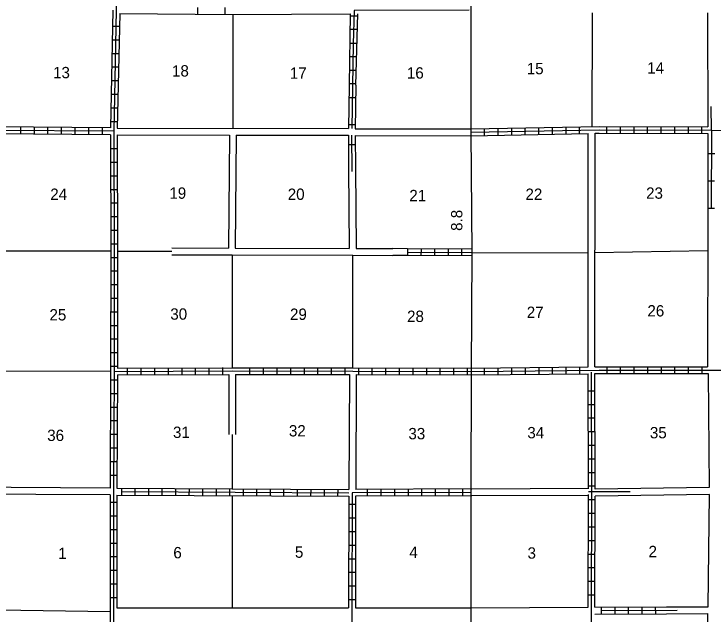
# Model space of a CAD drawing. Extents: x 1341701 to 1901259, y 16166019 to 16658355.
# Drawn here: x 1614601 to 1645454, y 16368672 to 16395138 of the extents above; entities that cross this region are included whole.
import ezdxf

# ---------------------------------------------------------------- set-up
doc = ezdxf.new("R2010")
doc.units = 0
for name, color, linetype in [('L10', 7, 'Continuous'), ('L11', 7, 'Continuous'), ('L13', 7, 'Continuous'), ('L14', 7, 'Continuous'), ('L28', 7, 'Continuous'), ('L3', 7, 'Continuous'), ('L8', 7, 'Continuous'), ('L9', 7, 'Continuous')]:
    doc.layers.add(name, color=color, linetype=linetype)

msp = doc.modelspace()

# ---------------------------------------------------------------- linework, layer by layer
at = {"layer": 'L10'}
for points in [[(1624259, 16395121), (1629442, 16395138)], [(1645208, 16395188), (1645228, 16390163)], [(1643406, 16368987), (1645233, 16368996)], [(1643406, 16368687), (1645225, 16368696)]]:
    msp.add_lwpolyline(points, dxfattribs=at)
at = {"layer": 'L11'}
for points in [[(1619159, 16390105), (1629359, 16390088)], [(1629659, 16390080), (1634767, 16390071)], [(1640242, 16379579), (1640250, 16389880)], [(1619159, 16389805), (1624109, 16389796)], [(1624109, 16389796), (1624067, 16384814)], [(1624409, 16389796), (1624367, 16384813)], [(1624409, 16389796), (1629359, 16389788)], [(1629659, 16389780), (1634767, 16389771)], [(1639942, 16379571), (1639950, 16389863)], [(1629370, 16388343), (1629399, 16384797)], [(1629670, 16388343), (1629699, 16384796)], [(1645224, 16385756), (1645217, 16379579)], [(1621571, 16384822), (1624067, 16384814)], [(1624367, 16384813), (1629399, 16384797)], [(1629699, 16384796), (1631325, 16384788)], [(1621570, 16384522), (1624234, 16384513)], [(1624234, 16384513), (1629550, 16384496)], [(1629550, 16384496), (1631325, 16384488)], [(1624084, 16379238), (1624084, 16376595)], [(1624384, 16379238), (1624384, 16376595)], [(1629409, 16379238), (1629384, 16374171)], [(1629709, 16379238), (1629684, 16374171)], [(1645233, 16379279), (1645290, 16374249)], [(1618842, 16374229), (1612272, 16374265)], [(1634808, 16374196), (1639958, 16374221)], [(1645290, 16374249), (1640258, 16374172)], [(1618842, 16373929), (1612272, 16373964)], [(1634809, 16373896), (1639958, 16373921)], [(1645299, 16373950), (1640258, 16373872)], [(1645233, 16368996), (1645299, 16373950)], [(1619142, 16368938), (1624234, 16368938), (1629367, 16368938)], [(1629667, 16368938), (1634767, 16368946)], [(1634767, 16368946), (1639942, 16368971)], [(1645183, 16364971), (1645225, 16368696)]]:
    msp.add_lwpolyline(points, dxfattribs=at)
at = {"layer": 'L13'}
msp.add_line((1624234, 16384514), (1624234, 16379538), dxfattribs=at)
for points in [[(1624259, 16395121), (1624259, 16390105)], [(1640125, 16395196), (1640100, 16390180)], [(1618876, 16384680), (1608618, 16384671)], [(1619176, 16384680), (1621571, 16384671)], [(1634808, 16384621), (1639942, 16384605)], [(1640242, 16384613), (1645225, 16384705)], [(1629559, 16379538), (1629550, 16384496)], [(1618867, 16379371), (1608567, 16379396)], [(1624234, 16376595), (1624234, 16374197)], [(1624234, 16373904), (1624234, 16368938)], [(1612923, 16368877), (1618842, 16368779)]]:
    msp.add_lwpolyline(points, dxfattribs=at)
at = {"layer": 'L3'}
for points in [[(1634858, 16405855), (1634800, 16400571), (1634758, 16395280), (1634767, 16389921), (1634808, 16384621), (1634775, 16379371), (1634758, 16374038), (1634767, 16368796)], [(1634767, 16368796), (1634775, 16365596)]]:
    msp.add_lwpolyline(points, dxfattribs=at)
at = {"layer": 'L8'}
for p, q in [((1629450, 16395055), (1629750, 16395055)), ((1619251, 16394588), (1618951, 16394588)), ((1629434, 16394463), (1629734, 16394463)), ((1619242, 16393988), (1618942, 16393988)), ((1629425, 16393855), (1629725, 16393855)), ((1619226, 16393388), (1618926, 16393388)), ((1629425, 16393261), (1629725, 16393261)), ((1619217, 16392788), (1618917, 16392788)), ((1629411, 16392667), (1629696, 16392667)), ((1619201, 16392188), (1618901, 16392188)), ((1629403, 16392073), (1629681, 16392073)), ((1619192, 16391588), (1618892, 16391588)), ((1619176, 16390988), (1618876, 16390988)), ((1619167, 16390388), (1618867, 16390388)), ((1640767, 16389880), (1640767, 16390180)), ((1641367, 16389880), (1641367, 16390180)), ((1614901, 16389846), (1614901, 16390146)), ((1615501, 16389838), (1615501, 16390138)), ((1616101, 16389838), (1616101, 16390138)), ((1616701, 16389830), (1616701, 16390130)), ((1617301, 16389830), (1617301, 16390130)), ((1617901, 16389821), (1617901, 16390121)), ((1618501, 16389813), (1618501, 16390113)), ((1635367, 16389780), (1635367, 16390080)), ((1635967, 16389796), (1635967, 16390096)), ((1636567, 16389805), (1636567, 16390105)), ((1637167, 16389821), (1637167, 16390121)), ((1637767, 16389830), (1637767, 16390130)), ((1638367, 16389838), (1638367, 16390138)), ((1638967, 16389855), (1638967, 16390155)), ((1639567, 16389863), (1639567, 16390163)), ((1641967, 16389871), (1641967, 16390171)), ((1642567, 16389871), (1642567, 16390171)), ((1643167, 16389871), (1643167, 16390171)), ((1643767, 16389871), (1643767, 16390171)), ((1644367, 16389863), (1644367, 16390163)), ((1644967, 16389863), (1644967, 16390163)), ((1619159, 16389188), (1618859, 16389188)), ((1619167, 16388588), (1618867, 16388588)), ((1619167, 16387988), (1618867, 16387988)), ((1619167, 16387388), (1618867, 16387388)), ((1619167, 16386788), (1618867, 16386788)), ((1619167, 16386188), (1618867, 16386188)), ((1619176, 16385588), (1618876, 16385588)), ((1619176, 16384988), (1618876, 16384988)), ((1631970, 16384784), (1631968, 16384486)), ((1632566, 16384781), (1632565, 16384483)), ((1633163, 16384778), (1633161, 16384480)), ((1633759, 16384775), (1633758, 16384477)), ((1634356, 16384773), (1634355, 16384474)), ((1619176, 16384388), (1618876, 16384388)), ((1619176, 16383788), (1618876, 16383788)), ((1619176, 16383188), (1618876, 16383188)), ((1619176, 16382588), (1618876, 16382588)), ((1619167, 16381988), (1618867, 16381988)), ((1619167, 16381388), (1618867, 16381388)), ((1619167, 16380788), (1618867, 16380788)), ((1619167, 16380188), (1618867, 16380188)), ((1619167, 16379588), (1618867, 16379588)), ((1619617, 16379221), (1619617, 16379521)), ((1620217, 16379229), (1620217, 16379529)), ((1620817, 16379229), (1620817, 16379529)), ((1621417, 16379229), (1621417, 16379529)), ((1622017, 16379238), (1622017, 16379538)), ((1622617, 16379238), (1622617, 16379538)), ((1623217, 16379238), (1623217, 16379538)), ((1623817, 16379246), (1623817, 16379546)), ((1625017, 16379246), (1625017, 16379546)), ((1625617, 16379246), (1625617, 16379546)), ((1626217, 16379246), (1626217, 16379546)), ((1626817, 16379246), (1626817, 16379546)), ((1627417, 16379238), (1627417, 16379538)), ((1628017, 16379238), (1628017, 16379538)), ((1628617, 16379238), (1628617, 16379538)), ((1629217, 16379238), (1629217, 16379538)), ((1629817, 16379238), (1629817, 16379538)), ((1630417, 16379238), (1630417, 16379538)), ((1631017, 16379229), (1631017, 16379529)), ((1631617, 16379229), (1631617, 16379529)), ((1632217, 16379229), (1632217, 16379529)), ((1632817, 16379229), (1632817, 16379529)), ((1633417, 16379229), (1633417, 16379529)), ((1634017, 16379221), (1634017, 16379521)), ((1634617, 16379221), (1634617, 16379521)), ((1635375, 16379229), (1635375, 16379529)), ((1635975, 16379229), (1635975, 16379529)), ((1636575, 16379238), (1636575, 16379538)), ((1637175, 16379246), (1637175, 16379546)), ((1637775, 16379254), (1637775, 16379554)), ((1638375, 16379254), (1638375, 16379554)), ((1638975, 16379263), (1638975, 16379563)), ((1639575, 16379271), (1639575, 16379571)), ((1640775, 16379279), (1640775, 16379579)), ((1641375, 16379279), (1641375, 16379579)), ((1641975, 16379279), (1641975, 16379579)), ((1642575, 16379279), (1642575, 16379579)), ((1643175, 16379279), (1643175, 16379579)), ((1643775, 16379279), (1643775, 16379579)), ((1644375, 16379279), (1644375, 16379579)), ((1644975, 16379279), (1644975, 16379579)), ((1619167, 16378988), (1618867, 16378988)), ((1640242, 16378504), (1639942, 16378504)), ((1619159, 16378388), (1618859, 16378388)), ((1640250, 16377904), (1639950, 16377904)), ((1619159, 16377788), (1618859, 16377788)), ((1640250, 16377304), (1639950, 16377304)), ((1619159, 16377188), (1618859, 16377188)), ((1640250, 16376704), (1639950, 16376704)), ((1619151, 16376588), (1618851, 16376588)), ((1619151, 16375988), (1618851, 16375988)), ((1640250, 16376104), (1639950, 16376104)), ((1619151, 16375388), (1618851, 16375388)), ((1640250, 16375504), (1639950, 16375504)), ((1619142, 16374788), (1618842, 16374788)), ((1640258, 16374904), (1639958, 16374904)), ((1619344, 16374219), (1619342, 16373921)), ((1619940, 16374216), (1619939, 16373918)), ((1620537, 16374213), (1620535, 16373915)), ((1621133, 16374211), (1621132, 16373912)), ((1621730, 16374208), (1621728, 16373909)), ((1622326, 16374205), (1622325, 16373906)), ((1622923, 16374202), (1622922, 16373904)), ((1623520, 16374199), (1623518, 16373901)), ((1624116, 16374196), (1624115, 16373898)), ((1624713, 16374193), (1624711, 16373895)), ((1625309, 16374190), (1625308, 16373892)), ((1625906, 16374187), (1625905, 16373889)), ((1626503, 16374184), (1626501, 16373886)), ((1627099, 16374181), (1627098, 16373883)), ((1627696, 16374178), (1627694, 16373880)), ((1628292, 16374176), (1628291, 16373877)), ((1628889, 16374173), (1628887, 16373874)), ((1630209, 16373871), (1630209, 16374171)), ((1630809, 16373871), (1630809, 16374171)), ((1631409, 16373879), (1631409, 16374179)), ((1632009, 16373879), (1632009, 16374179)), ((1632609, 16373879), (1632609, 16374179)), ((1633209, 16373879), (1633209, 16374179)), ((1633809, 16373888), (1633809, 16374188)), ((1634409, 16373888), (1634409, 16374188)), ((1640258, 16374304), (1639958, 16374304)), ((1639958, 16374198), (1639958, 16374221)), ((1639958, 16374071), (1641792, 16374071)), ((1639958, 16373921), (1639958, 16373950)), ((1619142, 16373588), (1618842, 16373588)), ((1640258, 16373704), (1639958, 16373704)), ((1629684, 16373496), (1629384, 16373496)), ((1619142, 16372988), (1618842, 16372988)), ((1640258, 16373104), (1639958, 16373104)), ((1629684, 16372896), (1629384, 16372896)), ((1619142, 16372388), (1618842, 16372388)), ((1629675, 16372296), (1629375, 16372296)), ((1640250, 16372504), (1639950, 16372504)), ((1619142, 16371788), (1618842, 16371788)), ((1629675, 16371696), (1629375, 16371696)), ((1640250, 16371904), (1639950, 16371904)), ((1619142, 16371188), (1618842, 16371188)), ((1629675, 16371096), (1629375, 16371096)), ((1640250, 16371304), (1639950, 16371304)), ((1619142, 16370588), (1618842, 16370588)), ((1629675, 16370496), (1629375, 16370496)), ((1640250, 16370704), (1639950, 16370704)), ((1619142, 16369988), (1618842, 16369988)), ((1629667, 16369896), (1629367, 16369896)), ((1640250, 16370104), (1639950, 16370104)), ((1640242, 16369504), (1639942, 16369504)), ((1619142, 16369388), (1618842, 16369388)), ((1629667, 16369296), (1629367, 16369296)), ((1640520, 16368972), (1640522, 16368673)), ((1641117, 16368975), (1641118, 16368676)), ((1641713, 16368978), (1641715, 16368679)), ((1642310, 16368981), (1642311, 16368682)), ((1642907, 16368984), (1642908, 16368685))]:
    msp.add_line(p, q, dxfattribs=at)
for points in [[(1619109, 16405888), (1619076, 16400463), (1619117, 16395313), (1619009, 16389963), (1619026, 16384680), (1619017, 16379371), (1618992, 16374079), (1618992, 16368788)], [(1618971, 16395313), (1618859, 16390113)], [(1619267, 16395155), (1619159, 16390105)], [(1629442, 16395138), (1629402, 16392005)], [(1634684, 16395305), (1629609, 16395296), (1629575, 16393821)], [(1629759, 16395146), (1629680, 16392000)], [(1645383, 16390013), (1645375, 16391055)], [(1634767, 16390071), (1640425, 16390180), (1645225, 16390163)], [(1619009, 16389963), (1613734, 16390005), (1608443, 16390021), (1603168, 16390071), (1603159, 16389205)], [(1618859, 16389813), (1613734, 16389855), (1608593, 16389871)], [(1618859, 16390113), (1613734, 16390155), (1608594, 16390171)], [(1634767, 16389921), (1640425, 16390030), (1645383, 16390013), (1650675, 16389996)], [(1640250, 16389880), (1640425, 16389880), (1645225, 16389863)], [(1618859, 16389813), (1618876, 16384680), (1618867, 16379371), (1618842, 16374229)], [(1619159, 16389805), (1619176, 16384680)], [(1634767, 16389771), (1639950, 16389863)], [(1619176, 16384680), (1619167, 16379521)], [(1631969, 16384635), (1634808, 16384621)], [(1634808, 16384771), (1631970, 16384785)], [(1634808, 16384471), (1631970, 16384485)], [(1619017, 16379371), (1624234, 16379396), (1629559, 16379388), (1634775, 16379371)], [(1619167, 16379521), (1624234, 16379538)], [(1624234, 16379538), (1629559, 16379538), (1634775, 16379521)], [(1634775, 16379521), (1639942, 16379571)], [(1634775, 16379371), (1640425, 16379429), (1650675, 16379429)], [(1640242, 16379579), (1645217, 16379579)], [(1619167, 16379221), (1619142, 16374221)], [(1619167, 16379221), (1624084, 16379238)], [(1624384, 16379238), (1629409, 16379238)], [(1629709, 16379238), (1634775, 16379221)], [(1634775, 16379221), (1639942, 16379271)], [(1639958, 16374221), (1639942, 16379271)], [(1640058, 16363521), (1640067, 16365188), (1640000, 16365529), (1640083, 16365938), (1640092, 16368763), (1640108, 16374071), (1640092, 16379346)], [(1640258, 16374172), (1640242, 16379279)], [(1640242, 16379279), (1645233, 16379279)], [(1619142, 16374221), (1624234, 16374195)], [(1624234, 16374197), (1629384, 16374171)], [(1634758, 16374188), (1629684, 16374171)], [(1618842, 16373929), (1618842, 16368788)], [(1619142, 16373921), (1629375, 16373871)], [(1619142, 16373921), (1619142, 16368938)], [(1619343, 16374070), (1629376, 16374021)], [(1629375, 16373871), (1629367, 16368938)], [(1634758, 16374038), (1629534, 16374021), (1629517, 16368788), (1629534, 16360896)], [(1629675, 16373871), (1629667, 16368938)], [(1634758, 16373888), (1629675, 16373871)], [(1639942, 16368971), (1639958, 16373921)], [(1640242, 16368971), (1640258, 16373872)], [(1640242, 16368971), (1643406, 16368987)], [(1618842, 16368788), (1618859, 16362879)], [(1618992, 16368788), (1619017, 16360921), (1619001, 16358263)], [(1640233, 16368671), (1643406, 16368687)], [(1640521, 16368822), (1643873, 16368839)]]:
    msp.add_lwpolyline(points, dxfattribs=at)
at = {"layer": 'L9'}
for p, q in [((1622717, 16395130), (1622717, 16395430)), ((1623917, 16395121), (1623917, 16395421)), ((1629682, 16391438), (1629384, 16391444)), ((1629661, 16390245), (1629362, 16390250)), ((1629363, 16389379), (1629661, 16389381)), ((1645533, 16388963), (1645233, 16388963)), ((1645525, 16387763), (1645225, 16387763)), ((1645358, 16386563), (1645225, 16386563)), ((1645525, 16386563), (1645375, 16386563))]:
    msp.add_line(p, q, dxfattribs=at)
for points in [[(1619267, 16395155), (1624259, 16395121)], [(1629575, 16393827), (1629509, 16390085)], [(1629393, 16392005), (1629359, 16390088)], [(1629693, 16391999), (1629659, 16390080)], [(1645383, 16390013), (1645375, 16386563)], [(1629359, 16389788), (1629370, 16388343)], [(1629522, 16388187), (1629509, 16389789)], [(1629659, 16389780), (1629670, 16388343)], [(1645225, 16389863), (1645225, 16385756)], [(1631970, 16384785), (1631325, 16384788)], [(1631970, 16384485), (1631325, 16384488)]]:
    msp.add_lwpolyline(points, dxfattribs=at)

# ---------------------------------------------------------------- texts
at = {"layer": 'L14'}
for s, p in [('15', (1637233, 16392480)), ('14', (1642550, 16392513)), ('17', (1626775, 16392280)), ('16', (1631942, 16392288)), ('20', (1626684, 16386938)), ('22', (1637175, 16386938)), ('23', (1642500, 16386988)), ('21', (1632050, 16386880)), ('29', (1626784, 16381646)), ('27', (1637233, 16381730)), ('26', (1642558, 16381796)), ('28', (1631950, 16381554)), ('32', (1626734, 16376504)), ('34', (1637258, 16376421)), ('35', (1642667, 16376421)), ('33', (1632009, 16376379)), ('2', (1642608, 16371179)), ('5', (1627000, 16371154)), ('4', (1632050, 16371146)), ('3', (1637267, 16371113))]:
    msp.add_text(s, height=500, dxfattribs=at).set_placement(p)
for s, p in [('13', (1616326, 16392305)), ('18', (1621576, 16392380)), ('24', (1616201, 16386938)), ('19', (1621459, 16386988)), ('30', (1621501, 16381654)), ('25', (1616167, 16381621)), ('31', (1621617, 16376438)), ('36', (1616067, 16376304)), ('1', (1616551, 16371096)), ('6', (1621634, 16371129))]:
    msp.add_text(s, height=500, rotation=0, dxfattribs=at).set_placement(p)
at = {"layer": 'L28'}
msp.add_text('8.8', height=500, rotation=90, dxfattribs=at).set_placement((1634392, 16385571))

doc.saveas('drawing.dxf')
